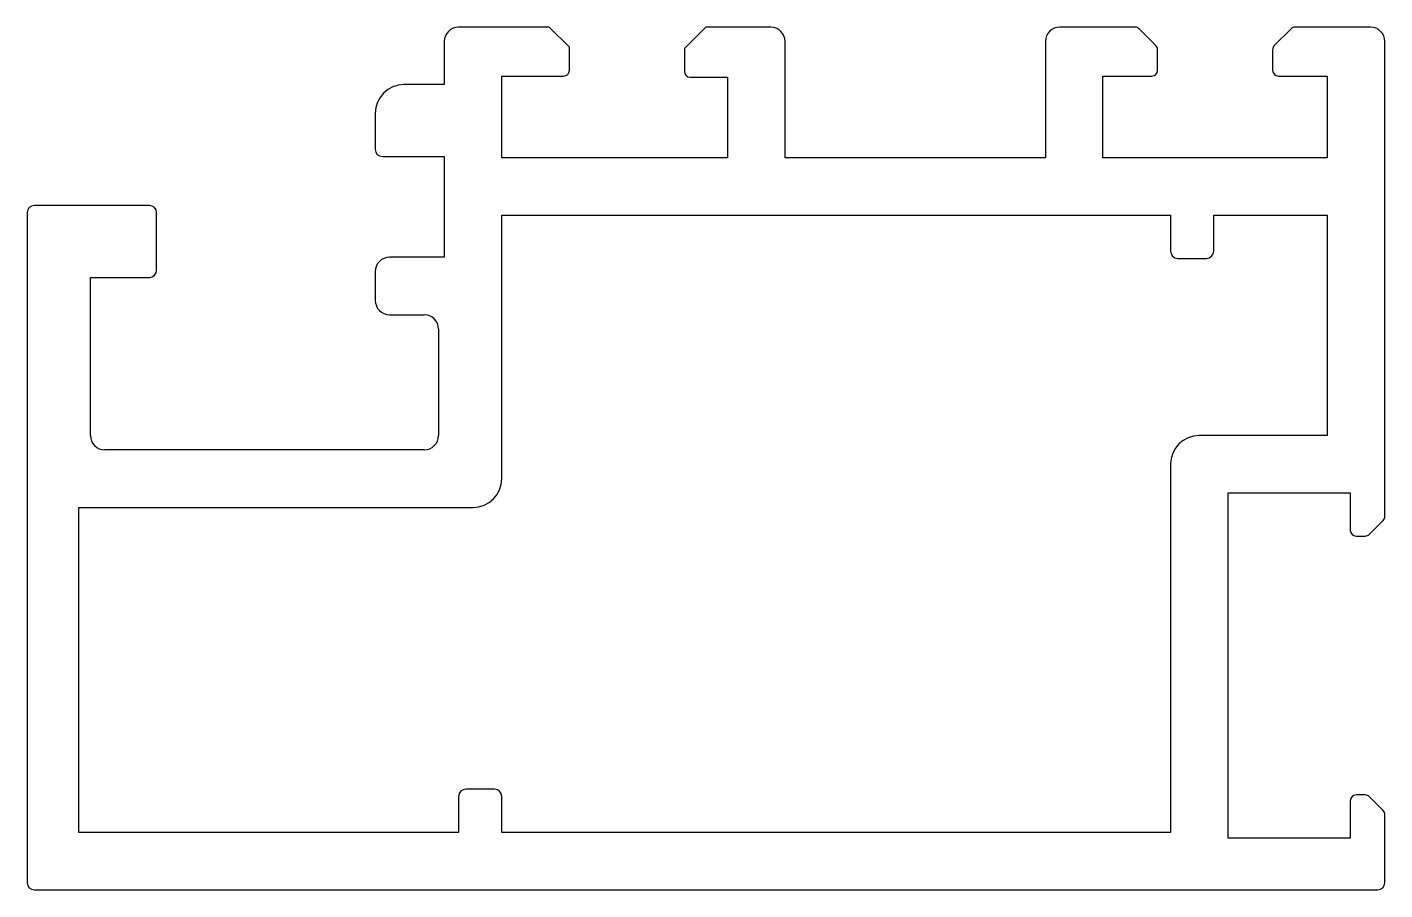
# Model space of a CAD drawing. Extents: x 2971 to 3018.2, y 1407.8 to 1437.8.
import ezdxf

# ---------------------------------------------------------------- set-up
doc = ezdxf.new("R2010")
doc.units = 0
doc.layers.get('0').update_dxf_attribs({"linetype": 'CONTINUOUS'})

msp = doc.modelspace()

# ---------------------------------------------------------------- linework, layer by layer
for p, q in [((2989.133, 1437.8, 0.175), (2985.982, 1437.8, 0.175)), ((2989.833, 1437.1, 0.175), (2989.133, 1437.8, 0.175)), ((2994.571, 1437.8, 0.175), (2993.831, 1437.059, 0.175)), ((2996.831, 1437.8, 0.175), (2994.571, 1437.8, 0.175)), ((3009.499, 1437.8, 0.175), (3006.882, 1437.8, 0.175)), ((3010.223, 1437.159, 0.175), (3009.64, 1437.742, 0.175)), ((3014.923, 1437.742, 0.175), (3014.34, 1437.159, 0.175)), ((3017.682, 1437.8, 0.175), (3015.065, 1437.8, 0.175)), ((2985.482, 1437.3, 0.175), (2985.482, 1435.8, 0.175)), ((2997.331, 1433.259, 0.175), (2997.331, 1437.3, 0.175)), ((3006.382, 1437.3, 0.175), (3006.382, 1433.259, 0.175)), ((3018.182, 1420.785, 0.175), (3018.182, 1437.3, 0.175)), ((2989.833, 1436.3, 0.175), (2989.833, 1437.1, 0.175)), ((2993.831, 1437.059, 0.175), (2993.831, 1436.259, 0.175)), ((3010.282, 1436.3, 0.175), (3010.282, 1437.017, 0.175)), ((3014.282, 1437.017, 0.175), (3014.282, 1436.3, 0.175)), ((2987.482, 1433.259, 0.175), (2987.482, 1436.1, 0.175)), ((2987.482, 1436.1, 0.175), (2989.633, 1436.1, 0.175)), ((2994.031, 1436.059, 0.175), (2995.331, 1436.059, 0.175)), ((2995.331, 1436.059, 0.175), (2995.331, 1433.259, 0.175)), ((3008.382, 1433.259, 0.175), (3008.382, 1436.1, 0.175)), ((3008.382, 1436.1, 0.175), (3010.082, 1436.1, 0.175)), ((3014.482, 1436.1, 0.175), (3016.182, 1436.1, 0.175)), ((3016.182, 1436.1, 0.175), (3016.182, 1433.259, 0.175)), ((2985.482, 1435.8, 0.175), (2984.082, 1435.8, 0.175)), ((2983.082, 1434.8, 0.175), (2983.082, 1433.55, 0.175)), ((2983.332, 1433.3, 0.175), (2985.482, 1433.3, 0.175)), ((2985.482, 1433.3, 0.175), (2985.482, 1429.8, 0.175)), ((2995.331, 1433.259, 0.175), (2987.482, 1433.259, 0.175)), ((3006.382, 1433.259, 0.175), (2997.331, 1433.259, 0.175)), ((3016.182, 1433.259, 0.175), (3008.382, 1433.259, 0.175)), ((2975.232, 1431.6, 0.175), (2971.232, 1431.6, 0.175)), ((2970.982, 1431.35, 0.175), (2970.982, 1408.05, 0.175)), ((2975.482, 1429.35, 0.175), (2975.482, 1431.35, 0.175)), ((2987.482, 1422.1, 0.175), (2987.482, 1431.259, 0.175)), ((2987.482, 1431.259, 0.175), (3010.732, 1431.259, 0.175)), ((3010.732, 1431.259, 0.175), (3010.732, 1430.009, 0.175)), ((3012.232, 1430.009, 0.175), (3012.232, 1431.259, 0.175)), ((3012.232, 1431.259, 0.175), (3016.182, 1431.259, 0.175)), ((3016.182, 1431.259, 0.175), (3016.182, 1423.602, 0.175)), ((2985.482, 1429.8, 0.175), (2983.582, 1429.8, 0.175)), ((3010.982, 1429.759, 0.175), (3011.982, 1429.759, 0.175)), ((2983.082, 1429.3, 0.175), (2983.082, 1428.3, 0.175)), ((2973.182, 1423.6, 0.175), (2973.182, 1429.1, 0.175)), ((2973.182, 1429.1, 0.175), (2975.232, 1429.1, 0.175)), ((2983.582, 1427.8, 0.175), (2984.782, 1427.8, 0.175)), ((2985.282, 1427.3, 0.175), (2985.282, 1423.6, 0.175)), ((3016.182, 1423.602, 0.175), (3011.732, 1423.602, 0.175)), ((2984.782, 1423.1, 0.175), (2973.682, 1423.1, 0.175)), ((3010.732, 1422.602, 0.175), (3010.732, 1409.8, 0.175)), ((3012.732, 1409.6, 0.175), (3012.732, 1421.602, 0.175)), ((3012.732, 1421.602, 0.175), (3016.982, 1421.602, 0.175)), ((3016.982, 1421.602, 0.175), (3016.982, 1420.302, 0.175)), ((2972.782, 1409.8, 0.175), (2972.782, 1421.1, 0.175)), ((2972.782, 1421.1, 0.175), (2986.482, 1421.1, 0.175)), ((3017.64, 1420.161, 0.175), (3018.123, 1420.644, 0.175)), ((3017.182, 1420.102, 0.175), (3017.499, 1420.102, 0.175)), ((2987.232, 1411.3, 0.175), (2986.232, 1411.3, 0.175)), ((2985.982, 1411.05, 0.175), (2985.982, 1409.8, 0.175)), ((2987.482, 1409.8, 0.175), (2987.482, 1411.05, 0.175)), ((3016.982, 1410.9, 0.175), (3016.982, 1409.6, 0.175)), ((3017.5, 1411.1, 0.175), (3017.182, 1411.1, 0.175)), ((3018.124, 1410.559, 0.175), (3017.641, 1411.042, 0.175)), ((3018.182, 1408.05, 0.175), (3018.182, 1410.417, 0.175)), ((2985.982, 1409.8, 0.175), (2972.782, 1409.8, 0.175)), ((3010.732, 1409.8, 0.175), (2987.482, 1409.8, 0.175)), ((3016.982, 1409.6, 0.175), (3012.732, 1409.6, 0.175)), ((2971.232, 1407.8, 0.175), (3017.932, 1407.8, 0.175))]:
    msp.add_line(p, q)
for centre, radius, start, end in [((2985.982, 1437.3, 0.175), 0.5, 90, 180), ((2996.831, 1437.3, 0.175), 0.5, 0, 90), ((3006.882, 1437.3, 0.175), 0.5, 90, 180), ((3009.499, 1437.6, 0.175), 0.2, 45, 90), ((3015.065, 1437.6, 0.175), 0.2, 90, 135), ((3017.682, 1437.3, 0.175), 0.5, 0, 90), ((3010.082, 1437.017, 0.175), 0.2, 0, 45), ((3014.482, 1437.017, 0.175), 0.2, 135, 180), ((2989.633, 1436.3, 0.175), 0.2, 270, 360), ((2994.031, 1436.259, 0.175), 0.2, 180, 270), ((3010.082, 1436.3, 0.175), 0.2, 270, 0), ((3014.482, 1436.3, 0.175), 0.2, 180, 270), ((2984.082, 1434.8, 0.175), 1, 90, 180), ((2983.332, 1433.55, 0.175), 0.25, 180, 270), ((2971.232, 1431.35, 0.175), 0.25, 90, 180), ((2975.232, 1431.35, 0.175), 0.25, 0, 90), ((2983.582, 1429.3, 0.175), 0.5, 90, 180), ((3010.982, 1430.009, 0.175), 0.25, 180, 270), ((3011.982, 1430.009, 0.175), 0.25, 270, 0), ((2975.232, 1429.35, 0.175), 0.25, 270, 0), ((2983.582, 1428.3, 0.175), 0.5, 180, 270), ((2984.782, 1427.3, 0.175), 0.5, 0, 90), ((2973.682, 1423.6, 0.175), 0.5, 180, 270), ((2984.782, 1423.6, 0.175), 0.5, 270, 0), ((3011.732, 1422.602, 0.175), 1, 90, 180), ((2986.482, 1422.1, 0.175), 1, 270, 360), ((3017.982, 1420.785, 0.175), 0.2, 315, 360), ((3017.182, 1420.302, 0.175), 0.2, 180, 270), ((3017.499, 1420.302, 0.175), 0.2, 270, 315), ((2986.232, 1411.05, 0.175), 0.25, 90, 180), ((2987.232, 1411.05, 0.175), 0.25, 0, 90), ((3017.182, 1410.9, 0.175), 0.2, 90, 180), ((3017.5, 1410.9, 0.175), 0.2, 45, 90), ((3017.982, 1410.417, 0.175), 0.2, 0, 45), ((2971.232, 1408.05, 0.175), 0.25, 180, 270), ((3017.932, 1408.05, 0.175), 0.25, 270, 360)]:
    msp.add_arc(centre, radius, start, end)

doc.saveas('drawing.dxf')
